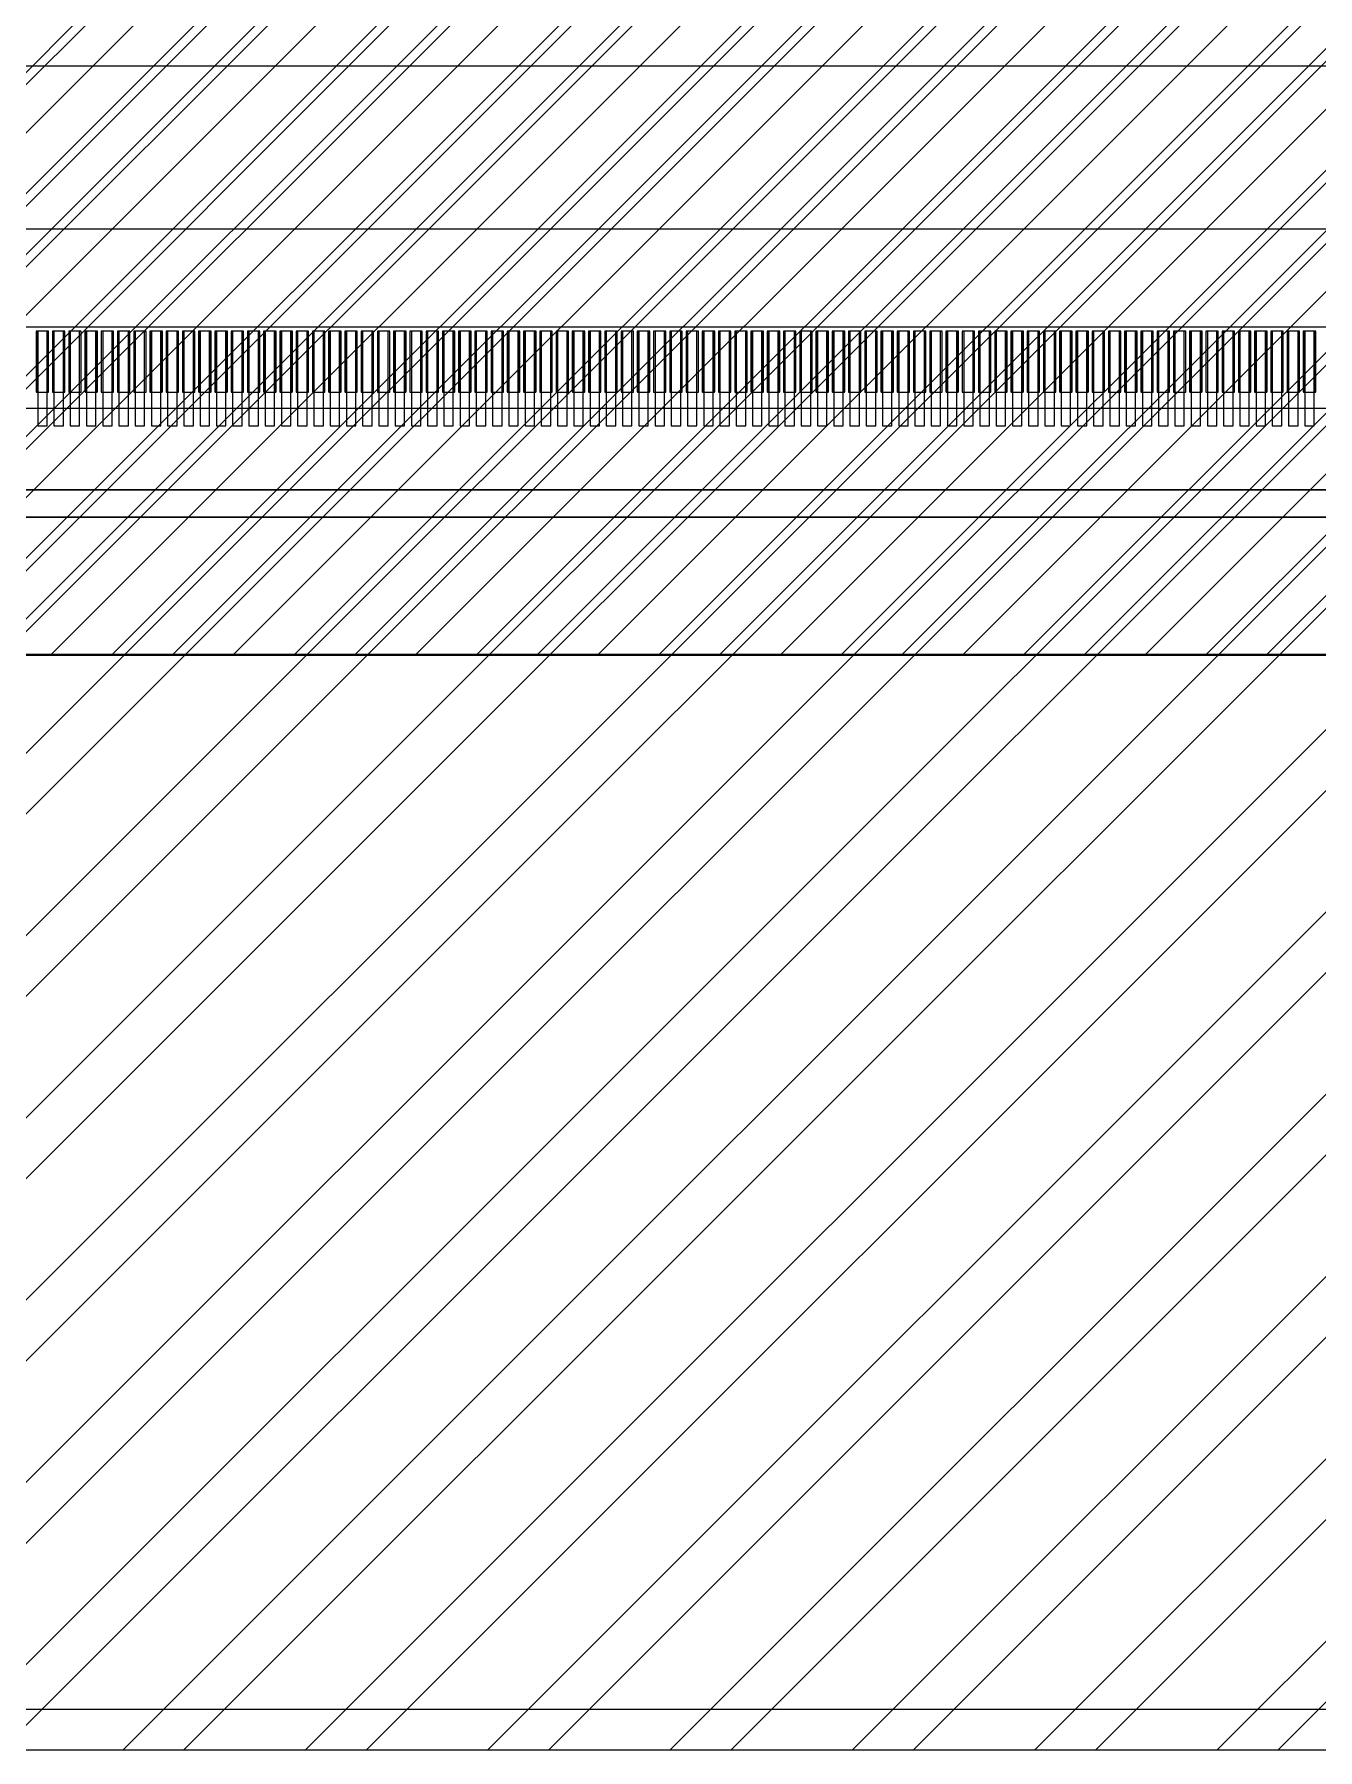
# Model space of a CAD drawing. Header units: millimetres. Extents: x 964 to 1969, y -17351 to -16641.
# Drawn here: x 1362.51 to 1371.99, y -17087.36 to -17074.68 of the extents above; entities that cross this region are included whole.
import ezdxf

# ---------------------------------------------------------------- set-up
doc = ezdxf.new("R2010")
doc.units = ezdxf.units.MM
doc.layers.get('0').update_dxf_attribs({"lineweight": 20})
for name, color, linetype, lineweight in [('chip_btm.drawing', 9, 'Continuous', 100), ('DIM（标注）', 3, 'Continuous', 9), ('dummy.drawing', 7, 'Continuous', 100), ('epin', 13, 'Continuous', 9), ('GE.drawing', 6, 'Continuous', 100), ('GE_MASK.drawing', 5, 'Continuous', 100), ('L245.P200', 19, 'Continuous', 100), ('胶框', 7, 'Continuous', 18)]:
    doc.layers.add(name, color=color, linetype=linetype, lineweight=lineweight)

# ---------------------------------------------------------------- blocks, each defined once
blk = doc.blocks.new('afwe322323f')
at = {"layer": '胶框', "lineweight": 0}
blk.add_line((222.121, 972.813), (259.66, 972.813), dxfattribs=at)
blk = doc.blocks.new('afww2323f2f')
at = {"color": 6}
for p, q in [((1183.18, 119.591), (1145.811, 119.591)), ((1183.151, 119.391), (1145.841, 119.391))]:
    blk.add_line(p, q, dxfattribs=at)
blk = doc.blocks.new('*u9')
at = {"color": 2, "lineweight": 5}
for points in [[(-2.245, 0.349), (-2.315, 0.349), (-2.315, -0.351), (-2.245, -0.351)], [(-2.125, 0.349), (-2.195, 0.349), (-2.195, -0.351), (-2.125, -0.351)], [(-2.005, 0.349), (-2.075, 0.349), (-2.075, -0.351), (-2.005, -0.351)], [(-1.885, 0.349), (-1.955, 0.349), (-1.955, -0.351), (-1.885, -0.351)], [(-1.765, 0.349), (-1.835, 0.349), (-1.835, -0.351), (-1.765, -0.351)], [(-1.645, 0.349), (-1.715, 0.349), (-1.715, -0.351), (-1.645, -0.351)], [(-1.525, 0.349), (-1.595, 0.349), (-1.595, -0.351), (-1.525, -0.351)], [(-1.405, 0.349), (-1.475, 0.349), (-1.475, -0.351), (-1.405, -0.351)], [(-1.285, 0.349), (-1.355, 0.349), (-1.355, -0.351), (-1.285, -0.351)], [(-1.165, 0.349), (-1.235, 0.349), (-1.235, -0.351), (-1.165, -0.351)], [(-1.045, 0.349), (-1.115, 0.349), (-1.115, -0.351), (-1.045, -0.351)], [(-0.925, 0.349), (-0.995, 0.349), (-0.995, -0.351), (-0.925, -0.351)], [(-0.805, 0.349), (-0.875, 0.349), (-0.875, -0.351), (-0.805, -0.351)], [(-0.685, 0.349), (-0.755, 0.349), (-0.755, -0.351), (-0.685, -0.351)], [(-0.565, 0.349), (-0.635, 0.349), (-0.635, -0.351), (-0.565, -0.351)], [(-0.445, 0.349), (-0.515, 0.349), (-0.515, -0.351), (-0.445, -0.351)], [(-0.325, 0.349), (-0.395, 0.349), (-0.395, -0.351), (-0.325, -0.351)], [(-0.205, 0.349), (-0.275, 0.349), (-0.275, -0.351), (-0.205, -0.351)], [(-0.085, 0.349), (-0.155, 0.349), (-0.155, -0.351), (-0.085, -0.351)], [(0.035, 0.349), (-0.035, 0.349), (-0.035, -0.351), (0.035, -0.351)], [(0.155, 0.349), (0.085, 0.349), (0.085, -0.351), (0.155, -0.351)], [(0.275, 0.349), (0.205, 0.349), (0.205, -0.351), (0.275, -0.351)], [(0.395, 0.349), (0.325, 0.349), (0.325, -0.351), (0.395, -0.351)], [(0.515, 0.349), (0.445, 0.349), (0.445, -0.351), (0.515, -0.351)], [(0.635, 0.349), (0.565, 0.349), (0.565, -0.351), (0.635, -0.351)], [(0.755, 0.349), (0.685, 0.349), (0.685, -0.351), (0.755, -0.351)], [(0.875, 0.349), (0.805, 0.349), (0.805, -0.351), (0.875, -0.351)], [(0.995, 0.349), (0.925, 0.349), (0.925, -0.351), (0.995, -0.351)], [(1.115, 0.349), (1.045, 0.349), (1.045, -0.351), (1.115, -0.351)], [(1.235, 0.349), (1.165, 0.349), (1.165, -0.351), (1.235, -0.351)], [(1.355, 0.349), (1.285, 0.349), (1.285, -0.351), (1.355, -0.351)], [(1.475, 0.349), (1.405, 0.349), (1.405, -0.351), (1.475, -0.351)], [(1.595, 0.349), (1.525, 0.349), (1.525, -0.351), (1.595, -0.351)], [(1.715, 0.349), (1.645, 0.349), (1.645, -0.351), (1.715, -0.351)], [(1.835, 0.349), (1.765, 0.349), (1.765, -0.351), (1.835, -0.351)], [(1.955, 0.349), (1.885, 0.349), (1.885, -0.351), (1.955, -0.351)], [(2.075, 0.349), (2.005, 0.349), (2.005, -0.351), (2.075, -0.351)], [(2.195, 0.349), (2.125, 0.349), (2.125, -0.351), (2.195, -0.351)], [(2.315, 0.349), (2.245, 0.349), (2.245, -0.351), (2.315, -0.351)], [(2.435, 0.349), (2.365, 0.349), (2.365, -0.351), (2.435, -0.351)], [(2.555, 0.349), (2.485, 0.349), (2.485, -0.351), (2.555, -0.351)], [(2.675, 0.349), (2.605, 0.349), (2.605, -0.351), (2.675, -0.351)], [(2.795, 0.349), (2.725, 0.349), (2.725, -0.351), (2.795, -0.351)], [(2.915, 0.349), (2.845, 0.349), (2.845, -0.351), (2.915, -0.351)], [(3.035, 0.349), (2.965, 0.349), (2.965, -0.351), (3.035, -0.351)], [(3.155, 0.349), (3.085, 0.349), (3.085, -0.351), (3.155, -0.351)], [(3.275, 0.349), (3.205, 0.349), (3.205, -0.351), (3.275, -0.351)], [(3.395, 0.349), (3.325, 0.349), (3.325, -0.351), (3.395, -0.351)], [(3.515, 0.349), (3.445, 0.349), (3.445, -0.351), (3.515, -0.351)], [(3.635, 0.349), (3.565, 0.349), (3.565, -0.351), (3.635, -0.351)], [(3.755, 0.349), (3.685, 0.349), (3.685, -0.351), (3.755, -0.351)], [(3.875, 0.349), (3.805, 0.349), (3.805, -0.351), (3.875, -0.351)], [(3.995, 0.349), (3.925, 0.349), (3.925, -0.351), (3.995, -0.351)], [(4.115, 0.349), (4.045, 0.349), (4.045, -0.351), (4.115, -0.351)], [(4.235, 0.349), (4.165, 0.349), (4.165, -0.351), (4.235, -0.351)], [(4.355, 0.349), (4.285, 0.349), (4.285, -0.351), (4.355, -0.351)], [(4.475, 0.349), (4.405, 0.349), (4.405, -0.351), (4.475, -0.351)], [(4.595, 0.349), (4.525, 0.349), (4.525, -0.351), (4.595, -0.351)], [(4.715, 0.349), (4.645, 0.349), (4.645, -0.351), (4.715, -0.351)], [(4.835, 0.349), (4.765, 0.349), (4.765, -0.351), (4.835, -0.351)], [(4.955, 0.349), (4.885, 0.349), (4.885, -0.351), (4.955, -0.351)], [(5.075, 0.349), (5.005, 0.349), (5.005, -0.351), (5.075, -0.351)], [(5.195, 0.349), (5.125, 0.349), (5.125, -0.351), (5.195, -0.351)], [(5.315, 0.349), (5.245, 0.349), (5.245, -0.351), (5.315, -0.351)], [(5.435, 0.349), (5.365, 0.349), (5.365, -0.351), (5.435, -0.351)], [(5.555, 0.349), (5.485, 0.349), (5.485, -0.351), (5.555, -0.351)], [(5.675, 0.349), (5.605, 0.349), (5.605, -0.351), (5.675, -0.351)], [(5.795, 0.349), (5.725, 0.349), (5.725, -0.351), (5.795, -0.351)], [(5.915, 0.349), (5.845, 0.349), (5.845, -0.351), (5.915, -0.351)], [(6.035, 0.349), (5.965, 0.349), (5.965, -0.351), (6.035, -0.351)], [(6.155, 0.349), (6.085, 0.349), (6.085, -0.351), (6.155, -0.351)], [(6.275, 0.349), (6.205, 0.349), (6.205, -0.351), (6.275, -0.351)], [(6.395, 0.349), (6.325, 0.349), (6.325, -0.351), (6.395, -0.351)], [(6.515, 0.349), (6.445, 0.349), (6.445, -0.351), (6.515, -0.351)], [(6.635, 0.349), (6.565, 0.349), (6.565, -0.351), (6.635, -0.351)], [(6.755, 0.349), (6.685, 0.349), (6.685, -0.351), (6.755, -0.351)], [(6.875, 0.349), (6.805, 0.349), (6.805, -0.351), (6.875, -0.351)], [(6.995, 0.349), (6.925, 0.349), (6.925, -0.351), (6.995, -0.351)], [(7.115, 0.349), (7.045, 0.349), (7.045, -0.351), (7.115, -0.351)]]:
    blk.add_lwpolyline(points, close=True, dxfattribs=at)

msp = doc.modelspace()

# ---------------------------------------------------------------- hatches: boundary and pattern name
h = msp.add_hatch()
h.set_pattern_fill('ANSI32', color=8, scale=0.1)
h.set_pattern_definition([(45, (-499.4809, 36.5041), (-0.67351921, 0.67351921), []), (45, (-499.0319, 36.5041), (-0.67351921, 0.67351921), [])])
h.paths.add_polyline_path([(1442.327, -16842.358, 0.414214), (1437.327, -16837.358), (1287.327, -16837.358, 0.414214), (1282.327, -16842.358), (1282.327, -17082.358, 0.414214), (1287.327, -17087.358), (1437.327, -17087.358, 0.414214), (1442.327, -17082.358)])
h.paths.add_polyline_path([(1430.327, -17070.958), (1294.327, -17070.958), (1294.327, -16853.758), (1430.327, -16853.758)], flags=16)
at = {"lineweight": 5}
h = msp.add_hatch(dxfattribs=at)
h.set_pattern_fill('ANSI31', color=5, scale=0.1)
h.set_pattern_definition([(45, (-469.99094, -823.8561), (-0.224506403, 0.224506403), [])])
h.paths.add_polyline_path([(1432.507, -16851.47), (1292.147, -16851.47), (1292.147, -17078.43), (1326.365, -17078.43), (1327.2, -17079.265), (1379.451, -17079.265), (1380.286, -17078.43), (1432.507, -17078.43)])
h.paths.add_polyline_path([(1293.777, -17073.6), (1293.777, -16853.1), (1430.877, -16853.1), (1430.877, -17073.6)], flags=16)

# ---------------------------------------------------------------- linework, layer by layer
at = {"color": 8}
msp.add_lwpolyline([(1287.327, -17087.358), (1437.327, -17087.358, 0.414214), (1442.327, -17082.358), (1442.327, -16842.358, 0.414214), (1437.327, -16837.358), (1287.327, -16837.358, 0.414214), (1282.327, -16842.358), (1282.327, -17082.358, 0.414214)], format="xyb", close=True, dxfattribs=at)
at = {"color": 2}
msp.add_lwpolyline([(1442.027, -16843.688), (1442.027, -16842.358, 0.414214), (1437.327, -16837.658), (1287.327, -16837.658, 0.414214), (1282.627, -16842.358), (1282.627, -17082.358, 0.414214), (1287.327, -17087.058), (1437.327, -17087.058, 0.414214), (1442.027, -17082.358), (1442.027, -16849.688, -0.414214), (1442.527, -16849.188), (1446.527, -16849.188, 0.414214), (1447.027, -16848.688), (1447.027, -16844.688, 0.414214), (1446.527, -16844.188), (1442.527, -16844.188, -0.414214)], format="xyb", close=True, dxfattribs=at)
at = {"color": 5, "lineweight": 5}
msp.add_lwpolyline([(1326.365, -17078.43), (1292.147, -17078.43), (1292.147, -16851.47), (1432.507, -16851.47), (1432.507, -17078.43), (1380.286, -17078.43), (1379.451, -17079.265), (1327.2, -17079.265), (1326.365, -17078.43)], dxfattribs=at)
at = {"color": 30, "lineweight": 5}
msp.add_lwpolyline([(1345.362, -17079.27), (1379.292, -17079.27, 0.414214), (1379.592, -17078.97), (1379.592, -17077.046, 0.414214), (1379.392, -17076.846), (1345.262, -17076.846, 0.414214), (1345.062, -17077.046), (1345.062, -17078.97, 0.414214)], format="xyb", close=True, dxfattribs=at)
at = {"layer": 'chip_btm.drawing', "color": 4, "linetype": 'Continuous', "lineweight": 5}
msp.add_lwpolyline([(1292.847, -17077.446), (1431.807, -17077.446), (1431.807, -16852.27), (1292.847, -16852.27)], close=True, dxfattribs=at)
at = {"layer": 'dummy.drawing', "color": 2, "linetype": 'Continuous', "lineweight": 5}
for points in [[(1362.522, -17077.326), (1362.612, -17077.326), (1362.612, -17076.876), (1362.522, -17076.876)], [(1362.642, -17077.326), (1362.732, -17077.326), (1362.732, -17076.876), (1362.642, -17076.876)], [(1362.762, -17077.326), (1362.852, -17077.326), (1362.852, -17076.876), (1362.762, -17076.876)], [(1362.882, -17077.326), (1362.972, -17077.326), (1362.972, -17076.876), (1362.882, -17076.876)], [(1363.002, -17077.326), (1363.092, -17077.326), (1363.092, -17076.876), (1363.002, -17076.876)], [(1363.122, -17077.326), (1363.212, -17077.326), (1363.212, -17076.876), (1363.122, -17076.876)], [(1363.242, -17077.326), (1363.332, -17077.326), (1363.332, -17076.876), (1363.242, -17076.876)], [(1363.362, -17077.326), (1363.452, -17077.326), (1363.452, -17076.876), (1363.362, -17076.876)], [(1363.482, -17077.326), (1363.572, -17077.326), (1363.572, -17076.876), (1363.482, -17076.876)], [(1363.602, -17077.326), (1363.692, -17077.326), (1363.692, -17076.876), (1363.602, -17076.876)], [(1363.722, -17077.326), (1363.812, -17077.326), (1363.812, -17076.876), (1363.722, -17076.876)], [(1363.842, -17077.326), (1363.932, -17077.326), (1363.932, -17076.876), (1363.842, -17076.876)], [(1363.962, -17077.326), (1364.052, -17077.326), (1364.052, -17076.876), (1363.962, -17076.876)], [(1364.082, -17077.326), (1364.172, -17077.326), (1364.172, -17076.876), (1364.082, -17076.876)], [(1364.202, -17077.326), (1364.292, -17077.326), (1364.292, -17076.876), (1364.202, -17076.876)], [(1364.322, -17077.326), (1364.412, -17077.326), (1364.412, -17076.876), (1364.322, -17076.876)], [(1364.442, -17077.326), (1364.532, -17077.326), (1364.532, -17076.876), (1364.442, -17076.876)], [(1364.562, -17077.326), (1364.652, -17077.326), (1364.652, -17076.876), (1364.562, -17076.876)], [(1364.682, -17077.326), (1364.772, -17077.326), (1364.772, -17076.876), (1364.682, -17076.876)], [(1364.802, -17077.326), (1364.892, -17077.326), (1364.892, -17076.876), (1364.802, -17076.876)], [(1364.922, -17077.326), (1365.012, -17077.326), (1365.012, -17076.876), (1364.922, -17076.876)], [(1365.042, -17077.326), (1365.132, -17077.326), (1365.132, -17076.876), (1365.042, -17076.876)], [(1365.162, -17077.326), (1365.252, -17077.326), (1365.252, -17076.876), (1365.162, -17076.876)], [(1365.282, -17077.326), (1365.372, -17077.326), (1365.372, -17076.876), (1365.282, -17076.876)], [(1365.402, -17077.326), (1365.492, -17077.326), (1365.492, -17076.876), (1365.402, -17076.876)], [(1365.522, -17077.326), (1365.612, -17077.326), (1365.612, -17076.876), (1365.522, -17076.876)], [(1365.642, -17077.326), (1365.732, -17077.326), (1365.732, -17076.876), (1365.642, -17076.876)], [(1365.762, -17077.326), (1365.852, -17077.326), (1365.852, -17076.876), (1365.762, -17076.876)], [(1365.882, -17077.326), (1365.972, -17077.326), (1365.972, -17076.876), (1365.882, -17076.876)], [(1366.002, -17077.326), (1366.092, -17077.326), (1366.092, -17076.876), (1366.002, -17076.876)], [(1366.122, -17077.326), (1366.212, -17077.326), (1366.212, -17076.876), (1366.122, -17076.876)], [(1366.242, -17077.326), (1366.332, -17077.326), (1366.332, -17076.876), (1366.242, -17076.876)], [(1366.362, -17077.326), (1366.452, -17077.326), (1366.452, -17076.876), (1366.362, -17076.876)], [(1366.482, -17077.326), (1366.572, -17077.326), (1366.572, -17076.876), (1366.482, -17076.876)], [(1366.602, -17077.326), (1366.692, -17077.326), (1366.692, -17076.876), (1366.602, -17076.876)], [(1366.722, -17077.326), (1366.812, -17077.326), (1366.812, -17076.876), (1366.722, -17076.876)], [(1366.842, -17077.326), (1366.932, -17077.326), (1366.932, -17076.876), (1366.842, -17076.876)], [(1366.962, -17077.326), (1367.052, -17077.326), (1367.052, -17076.876), (1366.962, -17076.876)], [(1367.082, -17077.326), (1367.172, -17077.326), (1367.172, -17076.876), (1367.082, -17076.876)], [(1367.202, -17077.326), (1367.292, -17077.326), (1367.292, -17076.876), (1367.202, -17076.876)], [(1367.322, -17077.326), (1367.412, -17077.326), (1367.412, -17076.876), (1367.322, -17076.876)], [(1367.442, -17077.326), (1367.532, -17077.326), (1367.532, -17076.876), (1367.442, -17076.876)], [(1367.562, -17077.326), (1367.652, -17077.326), (1367.652, -17076.876), (1367.562, -17076.876)], [(1367.682, -17077.326), (1367.772, -17077.326), (1367.772, -17076.876), (1367.682, -17076.876)], [(1367.802, -17077.326), (1367.892, -17077.326), (1367.892, -17076.876), (1367.802, -17076.876)], [(1367.922, -17077.326), (1368.012, -17077.326), (1368.012, -17076.876), (1367.922, -17076.876)], [(1368.042, -17077.326), (1368.132, -17077.326), (1368.132, -17076.876), (1368.042, -17076.876)], [(1368.162, -17077.326), (1368.252, -17077.326), (1368.252, -17076.876), (1368.162, -17076.876)], [(1368.282, -17077.326), (1368.372, -17077.326), (1368.372, -17076.876), (1368.282, -17076.876)], [(1368.402, -17077.326), (1368.492, -17077.326), (1368.492, -17076.876), (1368.402, -17076.876)], [(1368.522, -17077.326), (1368.612, -17077.326), (1368.612, -17076.876), (1368.522, -17076.876)], [(1368.642, -17077.326), (1368.732, -17077.326), (1368.732, -17076.876), (1368.642, -17076.876)], [(1368.762, -17077.326), (1368.852, -17077.326), (1368.852, -17076.876), (1368.762, -17076.876)], [(1368.882, -17077.326), (1368.972, -17077.326), (1368.972, -17076.876), (1368.882, -17076.876)], [(1369.002, -17077.326), (1369.092, -17077.326), (1369.092, -17076.876), (1369.002, -17076.876)], [(1369.122, -17077.326), (1369.212, -17077.326), (1369.212, -17076.876), (1369.122, -17076.876)], [(1369.242, -17077.326), (1369.332, -17077.326), (1369.332, -17076.876), (1369.242, -17076.876)], [(1369.362, -17077.326), (1369.452, -17077.326), (1369.452, -17076.876), (1369.362, -17076.876)], [(1369.482, -17077.326), (1369.572, -17077.326), (1369.572, -17076.876), (1369.482, -17076.876)], [(1369.602, -17077.326), (1369.692, -17077.326), (1369.692, -17076.876), (1369.602, -17076.876)], [(1369.722, -17077.326), (1369.812, -17077.326), (1369.812, -17076.876), (1369.722, -17076.876)], [(1369.842, -17077.326), (1369.932, -17077.326), (1369.932, -17076.876), (1369.842, -17076.876)], [(1369.962, -17077.326), (1370.052, -17077.326), (1370.052, -17076.876), (1369.962, -17076.876)], [(1370.082, -17077.326), (1370.172, -17077.326), (1370.172, -17076.876), (1370.082, -17076.876)], [(1370.202, -17077.326), (1370.292, -17077.326), (1370.292, -17076.876), (1370.202, -17076.876)], [(1370.322, -17077.326), (1370.412, -17077.326), (1370.412, -17076.876), (1370.322, -17076.876)], [(1370.442, -17077.326), (1370.532, -17077.326), (1370.532, -17076.876), (1370.442, -17076.876)], [(1370.562, -17077.326), (1370.652, -17077.326), (1370.652, -17076.876), (1370.562, -17076.876)], [(1370.682, -17077.326), (1370.772, -17077.326), (1370.772, -17076.876), (1370.682, -17076.876)], [(1370.802, -17077.326), (1370.892, -17077.326), (1370.892, -17076.876), (1370.802, -17076.876)], [(1370.922, -17077.326), (1371.012, -17077.326), (1371.012, -17076.876), (1370.922, -17076.876)], [(1371.042, -17077.326), (1371.132, -17077.326), (1371.132, -17076.876), (1371.042, -17076.876)], [(1371.162, -17077.326), (1371.252, -17077.326), (1371.252, -17076.876), (1371.162, -17076.876)], [(1371.282, -17077.326), (1371.372, -17077.326), (1371.372, -17076.876), (1371.282, -17076.876)], [(1371.402, -17077.326), (1371.492, -17077.326), (1371.492, -17076.876), (1371.402, -17076.876)], [(1371.522, -17077.326), (1371.612, -17077.326), (1371.612, -17076.876), (1371.522, -17076.876)], [(1371.642, -17077.326), (1371.732, -17077.326), (1371.732, -17076.876), (1371.642, -17076.876)], [(1371.762, -17077.326), (1371.852, -17077.326), (1371.852, -17076.876), (1371.762, -17076.876)], [(1371.882, -17077.326), (1371.972, -17077.326), (1371.972, -17076.876), (1371.882, -17076.876)]]:
    msp.add_lwpolyline(points, close=True, dxfattribs=at)
at = {"layer": 'epin', "color": 3, "lineweight": 5}
msp.add_lwpolyline([(1345.862, -17079.3), (1345.862, -17078.546, -0.414214), (1346.362, -17078.046), (1378.292, -17078.046, -0.414214), (1378.792, -17078.546), (1378.792, -17079.27)], format="xyb", dxfattribs=at)
at = {"layer": 'GE.drawing', "color": 2, "linetype": 'Continuous', "lineweight": 5}
for points in [[(1362.61, -17077.326), (1362.612, -17077.324), (1362.612, -17076.878), (1362.61, -17076.876), (1362.524, -17076.876), (1362.522, -17076.878), (1362.522, -17077.324), (1362.524, -17077.326)], [(1362.73, -17077.326), (1362.732, -17077.324), (1362.732, -17076.878), (1362.73, -17076.876), (1362.644, -17076.876), (1362.642, -17076.878), (1362.642, -17077.324), (1362.644, -17077.326)], [(1362.85, -17077.326), (1362.852, -17077.324), (1362.852, -17076.878), (1362.85, -17076.876), (1362.764, -17076.876), (1362.762, -17076.878), (1362.762, -17077.324), (1362.764, -17077.326)], [(1362.97, -17077.326), (1362.972, -17077.324), (1362.972, -17076.878), (1362.97, -17076.876), (1362.884, -17076.876), (1362.882, -17076.878), (1362.882, -17077.324), (1362.884, -17077.326)], [(1363.09, -17077.326), (1363.092, -17077.324), (1363.092, -17076.878), (1363.09, -17076.876), (1363.004, -17076.876), (1363.002, -17076.878), (1363.002, -17077.324), (1363.004, -17077.326)], [(1363.21, -17077.326), (1363.212, -17077.324), (1363.212, -17076.878), (1363.21, -17076.876), (1363.124, -17076.876), (1363.122, -17076.878), (1363.122, -17077.324), (1363.124, -17077.326)], [(1363.33, -17077.326), (1363.332, -17077.324), (1363.332, -17076.878), (1363.33, -17076.876), (1363.244, -17076.876), (1363.242, -17076.878), (1363.242, -17077.324), (1363.244, -17077.326)], [(1363.45, -17077.326), (1363.452, -17077.324), (1363.452, -17076.878), (1363.45, -17076.876), (1363.364, -17076.876), (1363.362, -17076.878), (1363.362, -17077.324), (1363.364, -17077.326)], [(1363.57, -17077.326), (1363.572, -17077.324), (1363.572, -17076.878), (1363.57, -17076.876), (1363.484, -17076.876), (1363.482, -17076.878), (1363.482, -17077.324), (1363.484, -17077.326)], [(1363.69, -17077.326), (1363.692, -17077.324), (1363.692, -17076.878), (1363.69, -17076.876), (1363.604, -17076.876), (1363.602, -17076.878), (1363.602, -17077.324), (1363.604, -17077.326)], [(1363.81, -17077.326), (1363.812, -17077.324), (1363.812, -17076.878), (1363.81, -17076.876), (1363.724, -17076.876), (1363.722, -17076.878), (1363.722, -17077.324), (1363.724, -17077.326)], [(1363.93, -17077.326), (1363.932, -17077.324), (1363.932, -17076.878), (1363.93, -17076.876), (1363.844, -17076.876), (1363.842, -17076.878), (1363.842, -17077.324), (1363.844, -17077.326)], [(1364.05, -17077.326), (1364.052, -17077.324), (1364.052, -17076.878), (1364.05, -17076.876), (1363.964, -17076.876), (1363.962, -17076.878), (1363.962, -17077.324), (1363.964, -17077.326)], [(1364.17, -17077.326), (1364.172, -17077.324), (1364.172, -17076.878), (1364.17, -17076.876), (1364.084, -17076.876), (1364.082, -17076.878), (1364.082, -17077.324), (1364.084, -17077.326)], [(1364.29, -17077.326), (1364.292, -17077.324), (1364.292, -17076.878), (1364.29, -17076.876), (1364.204, -17076.876), (1364.202, -17076.878), (1364.202, -17077.324), (1364.204, -17077.326)], [(1364.41, -17077.326), (1364.412, -17077.324), (1364.412, -17076.878), (1364.41, -17076.876), (1364.324, -17076.876), (1364.322, -17076.878), (1364.322, -17077.324), (1364.324, -17077.326)], [(1364.53, -17077.326), (1364.532, -17077.324), (1364.532, -17076.878), (1364.53, -17076.876), (1364.444, -17076.876), (1364.442, -17076.878), (1364.442, -17077.324), (1364.444, -17077.326)], [(1364.65, -17077.326), (1364.652, -17077.324), (1364.652, -17076.878), (1364.65, -17076.876), (1364.564, -17076.876), (1364.562, -17076.878), (1364.562, -17077.324), (1364.564, -17077.326)], [(1364.77, -17077.326), (1364.772, -17077.324), (1364.772, -17076.878), (1364.77, -17076.876), (1364.684, -17076.876), (1364.682, -17076.878), (1364.682, -17077.324), (1364.684, -17077.326)], [(1364.89, -17077.326), (1364.892, -17077.324), (1364.892, -17076.878), (1364.89, -17076.876), (1364.804, -17076.876), (1364.802, -17076.878), (1364.802, -17077.324), (1364.804, -17077.326)], [(1365.01, -17077.326), (1365.012, -17077.324), (1365.012, -17076.878), (1365.01, -17076.876), (1364.924, -17076.876), (1364.922, -17076.878), (1364.922, -17077.324), (1364.924, -17077.326)], [(1365.13, -17077.326), (1365.132, -17077.324), (1365.132, -17076.878), (1365.13, -17076.876), (1365.044, -17076.876), (1365.042, -17076.878), (1365.042, -17077.324), (1365.044, -17077.326)], [(1365.25, -17077.326), (1365.252, -17077.324), (1365.252, -17076.878), (1365.25, -17076.876), (1365.164, -17076.876), (1365.162, -17076.878), (1365.162, -17077.324), (1365.164, -17077.326)], [(1365.37, -17077.326), (1365.372, -17077.324), (1365.372, -17076.878), (1365.37, -17076.876), (1365.284, -17076.876), (1365.282, -17076.878), (1365.282, -17077.324), (1365.284, -17077.326)], [(1365.49, -17077.326), (1365.492, -17077.324), (1365.492, -17076.878), (1365.49, -17076.876), (1365.404, -17076.876), (1365.402, -17076.878), (1365.402, -17077.324), (1365.404, -17077.326)], [(1365.61, -17077.326), (1365.612, -17077.324), (1365.612, -17076.878), (1365.61, -17076.876), (1365.524, -17076.876), (1365.522, -17076.878), (1365.522, -17077.324), (1365.524, -17077.326)], [(1365.73, -17077.326), (1365.732, -17077.324), (1365.732, -17076.878), (1365.73, -17076.876), (1365.644, -17076.876), (1365.642, -17076.878), (1365.642, -17077.324), (1365.644, -17077.326)], [(1365.85, -17077.326), (1365.852, -17077.324), (1365.852, -17076.878), (1365.85, -17076.876), (1365.764, -17076.876), (1365.762, -17076.878), (1365.762, -17077.324), (1365.764, -17077.326)], [(1365.97, -17077.326), (1365.972, -17077.324), (1365.972, -17076.878), (1365.97, -17076.876), (1365.884, -17076.876), (1365.882, -17076.878), (1365.882, -17077.324), (1365.884, -17077.326)], [(1366.09, -17077.326), (1366.092, -17077.324), (1366.092, -17076.878), (1366.09, -17076.876), (1366.004, -17076.876), (1366.002, -17076.878), (1366.002, -17077.324), (1366.004, -17077.326)], [(1366.21, -17077.326), (1366.212, -17077.324), (1366.212, -17076.878), (1366.21, -17076.876), (1366.124, -17076.876), (1366.122, -17076.878), (1366.122, -17077.324), (1366.124, -17077.326)], [(1366.33, -17077.326), (1366.332, -17077.324), (1366.332, -17076.878), (1366.33, -17076.876), (1366.244, -17076.876), (1366.242, -17076.878), (1366.242, -17077.324), (1366.244, -17077.326)], [(1366.45, -17077.326), (1366.452, -17077.324), (1366.452, -17076.878), (1366.45, -17076.876), (1366.364, -17076.876), (1366.362, -17076.878), (1366.362, -17077.324), (1366.364, -17077.326)], [(1366.57, -17077.326), (1366.572, -17077.324), (1366.572, -17076.878), (1366.57, -17076.876), (1366.484, -17076.876), (1366.482, -17076.878), (1366.482, -17077.324), (1366.484, -17077.326)], [(1366.69, -17077.326), (1366.692, -17077.324), (1366.692, -17076.878), (1366.69, -17076.876), (1366.604, -17076.876), (1366.602, -17076.878), (1366.602, -17077.324), (1366.604, -17077.326)], [(1366.81, -17077.326), (1366.812, -17077.324), (1366.812, -17076.878), (1366.81, -17076.876), (1366.724, -17076.876), (1366.722, -17076.878), (1366.722, -17077.324), (1366.724, -17077.326)], [(1366.93, -17077.326), (1366.932, -17077.324), (1366.932, -17076.878), (1366.93, -17076.876), (1366.844, -17076.876), (1366.842, -17076.878), (1366.842, -17077.324), (1366.844, -17077.326)], [(1367.05, -17077.326), (1367.052, -17077.324), (1367.052, -17076.878), (1367.05, -17076.876), (1366.964, -17076.876), (1366.962, -17076.878), (1366.962, -17077.324), (1366.964, -17077.326)], [(1367.17, -17077.326), (1367.172, -17077.324), (1367.172, -17076.878), (1367.17, -17076.876), (1367.084, -17076.876), (1367.082, -17076.878), (1367.082, -17077.324), (1367.084, -17077.326)], [(1367.29, -17077.326), (1367.292, -17077.324), (1367.292, -17076.878), (1367.29, -17076.876), (1367.204, -17076.876), (1367.202, -17076.878), (1367.202, -17077.324), (1367.204, -17077.326)], [(1367.41, -17077.326), (1367.412, -17077.324), (1367.412, -17076.878), (1367.41, -17076.876), (1367.324, -17076.876), (1367.322, -17076.878), (1367.322, -17077.324), (1367.324, -17077.326)], [(1367.53, -17077.326), (1367.532, -17077.324), (1367.532, -17076.878), (1367.53, -17076.876), (1367.444, -17076.876), (1367.442, -17076.878), (1367.442, -17077.324), (1367.444, -17077.326)], [(1367.65, -17077.326), (1367.652, -17077.324), (1367.652, -17076.878), (1367.65, -17076.876), (1367.564, -17076.876), (1367.562, -17076.878), (1367.562, -17077.324), (1367.564, -17077.326)], [(1367.77, -17077.326), (1367.772, -17077.324), (1367.772, -17076.878), (1367.77, -17076.876), (1367.684, -17076.876), (1367.682, -17076.878), (1367.682, -17077.324), (1367.684, -17077.326)], [(1367.89, -17077.326), (1367.892, -17077.324), (1367.892, -17076.878), (1367.89, -17076.876), (1367.804, -17076.876), (1367.802, -17076.878), (1367.802, -17077.324), (1367.804, -17077.326)], [(1368.01, -17077.326), (1368.012, -17077.324), (1368.012, -17076.878), (1368.01, -17076.876), (1367.924, -17076.876), (1367.922, -17076.878), (1367.922, -17077.324), (1367.924, -17077.326)], [(1368.13, -17077.326), (1368.132, -17077.324), (1368.132, -17076.878), (1368.13, -17076.876), (1368.044, -17076.876), (1368.042, -17076.878), (1368.042, -17077.324), (1368.044, -17077.326)], [(1368.25, -17077.326), (1368.252, -17077.324), (1368.252, -17076.878), (1368.25, -17076.876), (1368.164, -17076.876), (1368.162, -17076.878), (1368.162, -17077.324), (1368.164, -17077.326)], [(1368.37, -17077.326), (1368.372, -17077.324), (1368.372, -17076.878), (1368.37, -17076.876), (1368.284, -17076.876), (1368.282, -17076.878), (1368.282, -17077.324), (1368.284, -17077.326)], [(1368.49, -17077.326), (1368.492, -17077.324), (1368.492, -17076.878), (1368.49, -17076.876), (1368.404, -17076.876), (1368.402, -17076.878), (1368.402, -17077.324), (1368.404, -17077.326)], [(1368.61, -17077.326), (1368.612, -17077.324), (1368.612, -17076.878), (1368.61, -17076.876), (1368.524, -17076.876), (1368.522, -17076.878), (1368.522, -17077.324), (1368.524, -17077.326)], [(1368.73, -17077.326), (1368.732, -17077.324), (1368.732, -17076.878), (1368.73, -17076.876), (1368.644, -17076.876), (1368.642, -17076.878), (1368.642, -17077.324), (1368.644, -17077.326)], [(1368.85, -17077.326), (1368.852, -17077.324), (1368.852, -17076.878), (1368.85, -17076.876), (1368.764, -17076.876), (1368.762, -17076.878), (1368.762, -17077.324), (1368.764, -17077.326)], [(1368.97, -17077.326), (1368.972, -17077.324), (1368.972, -17076.878), (1368.97, -17076.876), (1368.884, -17076.876), (1368.882, -17076.878), (1368.882, -17077.324), (1368.884, -17077.326)], [(1369.09, -17077.326), (1369.092, -17077.324), (1369.092, -17076.878), (1369.09, -17076.876), (1369.004, -17076.876), (1369.002, -17076.878), (1369.002, -17077.324), (1369.004, -17077.326)], [(1369.21, -17077.326), (1369.212, -17077.324), (1369.212, -17076.878), (1369.21, -17076.876), (1369.124, -17076.876), (1369.122, -17076.878), (1369.122, -17077.324), (1369.124, -17077.326)], [(1369.33, -17077.326), (1369.332, -17077.324), (1369.332, -17076.878), (1369.33, -17076.876), (1369.244, -17076.876), (1369.242, -17076.878), (1369.242, -17077.324), (1369.244, -17077.326)], [(1369.45, -17077.326), (1369.452, -17077.324), (1369.452, -17076.878), (1369.45, -17076.876), (1369.364, -17076.876), (1369.362, -17076.878), (1369.362, -17077.324), (1369.364, -17077.326)], [(1369.57, -17077.326), (1369.572, -17077.324), (1369.572, -17076.878), (1369.57, -17076.876), (1369.484, -17076.876), (1369.482, -17076.878), (1369.482, -17077.324), (1369.484, -17077.326)], [(1369.69, -17077.326), (1369.692, -17077.324), (1369.692, -17076.878), (1369.69, -17076.876), (1369.604, -17076.876), (1369.602, -17076.878), (1369.602, -17077.324), (1369.604, -17077.326)], [(1369.81, -17077.326), (1369.812, -17077.324), (1369.812, -17076.878), (1369.81, -17076.876), (1369.724, -17076.876), (1369.722, -17076.878), (1369.722, -17077.324), (1369.724, -17077.326)], [(1369.93, -17077.326), (1369.932, -17077.324), (1369.932, -17076.878), (1369.93, -17076.876), (1369.844, -17076.876), (1369.842, -17076.878), (1369.842, -17077.324), (1369.844, -17077.326)], [(1370.05, -17077.326), (1370.052, -17077.324), (1370.052, -17076.878), (1370.05, -17076.876), (1369.964, -17076.876), (1369.962, -17076.878), (1369.962, -17077.324), (1369.964, -17077.326)], [(1370.17, -17077.326), (1370.172, -17077.324), (1370.172, -17076.878), (1370.17, -17076.876), (1370.084, -17076.876), (1370.082, -17076.878), (1370.082, -17077.324), (1370.084, -17077.326)], [(1370.29, -17077.326), (1370.292, -17077.324), (1370.292, -17076.878), (1370.29, -17076.876), (1370.204, -17076.876), (1370.202, -17076.878), (1370.202, -17077.324), (1370.204, -17077.326)], [(1370.41, -17077.326), (1370.412, -17077.324), (1370.412, -17076.878), (1370.41, -17076.876), (1370.324, -17076.876), (1370.322, -17076.878), (1370.322, -17077.324), (1370.324, -17077.326)], [(1370.53, -17077.326), (1370.532, -17077.324), (1370.532, -17076.878), (1370.53, -17076.876), (1370.444, -17076.876), (1370.442, -17076.878), (1370.442, -17077.324), (1370.444, -17077.326)], [(1370.65, -17077.326), (1370.652, -17077.324), (1370.652, -17076.878), (1370.65, -17076.876), (1370.564, -17076.876), (1370.562, -17076.878), (1370.562, -17077.324), (1370.564, -17077.326)], [(1370.77, -17077.326), (1370.772, -17077.324), (1370.772, -17076.878), (1370.77, -17076.876), (1370.684, -17076.876), (1370.682, -17076.878), (1370.682, -17077.324), (1370.684, -17077.326)], [(1370.89, -17077.326), (1370.892, -17077.324), (1370.892, -17076.878), (1370.89, -17076.876), (1370.804, -17076.876), (1370.802, -17076.878), (1370.802, -17077.324), (1370.804, -17077.326)], [(1371.01, -17077.326), (1371.012, -17077.324), (1371.012, -17076.878), (1371.01, -17076.876), (1370.924, -17076.876), (1370.922, -17076.878), (1370.922, -17077.324), (1370.924, -17077.326)], [(1371.13, -17077.326), (1371.132, -17077.324), (1371.132, -17076.878), (1371.13, -17076.876), (1371.044, -17076.876), (1371.042, -17076.878), (1371.042, -17077.324), (1371.044, -17077.326)], [(1371.25, -17077.326), (1371.252, -17077.324), (1371.252, -17076.878), (1371.25, -17076.876), (1371.164, -17076.876), (1371.162, -17076.878), (1371.162, -17077.324), (1371.164, -17077.326)], [(1371.37, -17077.326), (1371.372, -17077.324), (1371.372, -17076.878), (1371.37, -17076.876), (1371.284, -17076.876), (1371.282, -17076.878), (1371.282, -17077.324), (1371.284, -17077.326)], [(1371.49, -17077.326), (1371.492, -17077.324), (1371.492, -17076.878), (1371.49, -17076.876), (1371.404, -17076.876), (1371.402, -17076.878), (1371.402, -17077.324), (1371.404, -17077.326)], [(1371.61, -17077.326), (1371.612, -17077.324), (1371.612, -17076.878), (1371.61, -17076.876), (1371.524, -17076.876), (1371.522, -17076.878), (1371.522, -17077.324), (1371.524, -17077.326)], [(1371.73, -17077.326), (1371.732, -17077.324), (1371.732, -17076.878), (1371.73, -17076.876), (1371.644, -17076.876), (1371.642, -17076.878), (1371.642, -17077.324), (1371.644, -17077.326)], [(1371.85, -17077.326), (1371.852, -17077.324), (1371.852, -17076.878), (1371.85, -17076.876), (1371.764, -17076.876), (1371.762, -17076.878), (1371.762, -17077.324), (1371.764, -17077.326)], [(1371.97, -17077.326), (1371.972, -17077.324), (1371.972, -17076.878), (1371.97, -17076.876), (1371.884, -17076.876), (1371.882, -17076.878), (1371.882, -17077.324), (1371.884, -17077.326)]]:
    msp.add_lwpolyline(points, close=True, dxfattribs=at)
at = {"layer": 'GE_MASK.drawing', "color": 2, "linetype": 'Continuous', "lineweight": 5}
for points in [[(1362.61, -17076.875), (1362.524, -17076.875), (1362.521, -17076.877), (1362.521, -17077.324), (1362.524, -17077.327), (1362.61, -17077.327), (1362.613, -17077.324), (1362.613, -17076.877)], [(1362.73, -17076.875), (1362.644, -17076.875), (1362.641, -17076.877), (1362.641, -17077.324), (1362.644, -17077.327), (1362.73, -17077.327), (1362.733, -17077.324), (1362.733, -17076.877)], [(1362.85, -17076.875), (1362.764, -17076.875), (1362.761, -17076.877), (1362.761, -17077.324), (1362.764, -17077.327), (1362.85, -17077.327), (1362.853, -17077.324), (1362.853, -17076.877)], [(1362.97, -17076.875), (1362.884, -17076.875), (1362.881, -17076.877), (1362.881, -17077.324), (1362.884, -17077.327), (1362.97, -17077.327), (1362.973, -17077.324), (1362.973, -17076.877)], [(1363.09, -17076.875), (1363.004, -17076.875), (1363.001, -17076.877), (1363.001, -17077.324), (1363.004, -17077.327), (1363.09, -17077.327), (1363.093, -17077.324), (1363.093, -17076.877)], [(1363.21, -17076.875), (1363.124, -17076.875), (1363.121, -17076.877), (1363.121, -17077.324), (1363.124, -17077.327), (1363.21, -17077.327), (1363.213, -17077.324), (1363.213, -17076.877)], [(1363.33, -17076.875), (1363.244, -17076.875), (1363.241, -17076.877), (1363.241, -17077.324), (1363.244, -17077.327), (1363.33, -17077.327), (1363.333, -17077.324), (1363.333, -17076.877)], [(1363.45, -17076.875), (1363.364, -17076.875), (1363.361, -17076.877), (1363.361, -17077.324), (1363.364, -17077.327), (1363.45, -17077.327), (1363.453, -17077.324), (1363.453, -17076.877)], [(1363.57, -17076.875), (1363.484, -17076.875), (1363.481, -17076.877), (1363.481, -17077.324), (1363.484, -17077.327), (1363.57, -17077.327), (1363.573, -17077.324), (1363.573, -17076.877)], [(1363.69, -17076.875), (1363.604, -17076.875), (1363.601, -17076.877), (1363.601, -17077.324), (1363.604, -17077.327), (1363.69, -17077.327), (1363.693, -17077.324), (1363.693, -17076.877)], [(1363.81, -17076.875), (1363.724, -17076.875), (1363.721, -17076.877), (1363.721, -17077.324), (1363.724, -17077.327), (1363.81, -17077.327), (1363.813, -17077.324), (1363.813, -17076.877)], [(1363.93, -17076.875), (1363.844, -17076.875), (1363.841, -17076.877), (1363.841, -17077.324), (1363.844, -17077.327), (1363.93, -17077.327), (1363.933, -17077.324), (1363.933, -17076.877)], [(1364.05, -17076.875), (1363.964, -17076.875), (1363.961, -17076.877), (1363.961, -17077.324), (1363.964, -17077.327), (1364.05, -17077.327), (1364.053, -17077.324), (1364.053, -17076.877)], [(1364.17, -17076.875), (1364.084, -17076.875), (1364.081, -17076.877), (1364.081, -17077.324), (1364.084, -17077.327), (1364.17, -17077.327), (1364.173, -17077.324), (1364.173, -17076.877)], [(1364.29, -17076.875), (1364.204, -17076.875), (1364.201, -17076.877), (1364.201, -17077.324), (1364.204, -17077.327), (1364.29, -17077.327), (1364.293, -17077.324), (1364.293, -17076.877)], [(1364.41, -17076.875), (1364.324, -17076.875), (1364.321, -17076.877), (1364.321, -17077.324), (1364.324, -17077.327), (1364.41, -17077.327), (1364.413, -17077.324), (1364.413, -17076.877)], [(1364.53, -17076.875), (1364.444, -17076.875), (1364.441, -17076.877), (1364.441, -17077.324), (1364.444, -17077.327), (1364.53, -17077.327), (1364.533, -17077.324), (1364.533, -17076.877)], [(1364.65, -17076.875), (1364.564, -17076.875), (1364.561, -17076.877), (1364.561, -17077.324), (1364.564, -17077.327), (1364.65, -17077.327), (1364.653, -17077.324), (1364.653, -17076.877)], [(1364.77, -17076.875), (1364.684, -17076.875), (1364.681, -17076.877), (1364.681, -17077.324), (1364.684, -17077.327), (1364.77, -17077.327), (1364.773, -17077.324), (1364.773, -17076.877)], [(1364.89, -17076.875), (1364.804, -17076.875), (1364.801, -17076.877), (1364.801, -17077.324), (1364.804, -17077.327), (1364.89, -17077.327), (1364.893, -17077.324), (1364.893, -17076.877)], [(1365.01, -17076.875), (1364.924, -17076.875), (1364.921, -17076.877), (1364.921, -17077.324), (1364.924, -17077.327), (1365.01, -17077.327), (1365.013, -17077.324), (1365.013, -17076.877)], [(1365.13, -17076.875), (1365.044, -17076.875), (1365.041, -17076.877), (1365.041, -17077.324), (1365.044, -17077.327), (1365.13, -17077.327), (1365.133, -17077.324), (1365.133, -17076.877)], [(1365.25, -17076.875), (1365.164, -17076.875), (1365.161, -17076.877), (1365.161, -17077.324), (1365.164, -17077.327), (1365.25, -17077.327), (1365.253, -17077.324), (1365.253, -17076.877)], [(1365.37, -17076.875), (1365.284, -17076.875), (1365.281, -17076.877), (1365.281, -17077.324), (1365.284, -17077.327), (1365.37, -17077.327), (1365.373, -17077.324), (1365.373, -17076.877)], [(1365.49, -17076.875), (1365.404, -17076.875), (1365.401, -17076.877), (1365.401, -17077.324), (1365.404, -17077.327), (1365.49, -17077.327), (1365.493, -17077.324), (1365.493, -17076.877)], [(1365.61, -17076.875), (1365.524, -17076.875), (1365.521, -17076.877), (1365.521, -17077.324), (1365.524, -17077.327), (1365.61, -17077.327), (1365.613, -17077.324), (1365.613, -17076.877)], [(1365.73, -17076.875), (1365.644, -17076.875), (1365.641, -17076.877), (1365.641, -17077.324), (1365.644, -17077.327), (1365.73, -17077.327), (1365.733, -17077.324), (1365.733, -17076.877)], [(1365.85, -17076.875), (1365.764, -17076.875), (1365.761, -17076.877), (1365.761, -17077.324), (1365.764, -17077.327), (1365.85, -17077.327), (1365.853, -17077.324), (1365.853, -17076.877)], [(1365.97, -17076.875), (1365.884, -17076.875), (1365.881, -17076.877), (1365.881, -17077.324), (1365.884, -17077.327), (1365.97, -17077.327), (1365.973, -17077.324), (1365.973, -17076.877)], [(1366.09, -17076.875), (1366.004, -17076.875), (1366.001, -17076.877), (1366.001, -17077.324), (1366.004, -17077.327), (1366.09, -17077.327), (1366.093, -17077.324), (1366.093, -17076.877)], [(1366.21, -17076.875), (1366.124, -17076.875), (1366.121, -17076.877), (1366.121, -17077.324), (1366.124, -17077.327), (1366.21, -17077.327), (1366.213, -17077.324), (1366.213, -17076.877)], [(1366.33, -17076.875), (1366.244, -17076.875), (1366.241, -17076.877), (1366.241, -17077.324), (1366.244, -17077.327), (1366.33, -17077.327), (1366.333, -17077.324), (1366.333, -17076.877)], [(1366.45, -17076.875), (1366.364, -17076.875), (1366.361, -17076.877), (1366.361, -17077.324), (1366.364, -17077.327), (1366.45, -17077.327), (1366.453, -17077.324), (1366.453, -17076.877)], [(1366.57, -17076.875), (1366.484, -17076.875), (1366.481, -17076.877), (1366.481, -17077.324), (1366.484, -17077.327), (1366.57, -17077.327), (1366.573, -17077.324), (1366.573, -17076.877)], [(1366.69, -17076.875), (1366.604, -17076.875), (1366.601, -17076.877), (1366.601, -17077.324), (1366.604, -17077.327), (1366.69, -17077.327), (1366.693, -17077.324), (1366.693, -17076.877)], [(1366.81, -17076.875), (1366.724, -17076.875), (1366.721, -17076.877), (1366.721, -17077.324), (1366.724, -17077.327), (1366.81, -17077.327), (1366.813, -17077.324), (1366.813, -17076.877)], [(1366.93, -17076.875), (1366.844, -17076.875), (1366.841, -17076.877), (1366.841, -17077.324), (1366.844, -17077.327), (1366.93, -17077.327), (1366.933, -17077.324), (1366.933, -17076.877)], [(1367.05, -17076.875), (1366.964, -17076.875), (1366.961, -17076.877), (1366.961, -17077.324), (1366.964, -17077.327), (1367.05, -17077.327), (1367.053, -17077.324), (1367.053, -17076.877)], [(1367.17, -17076.875), (1367.084, -17076.875), (1367.081, -17076.877), (1367.081, -17077.324), (1367.084, -17077.327), (1367.17, -17077.327), (1367.173, -17077.324), (1367.173, -17076.877)], [(1367.29, -17076.875), (1367.204, -17076.875), (1367.201, -17076.877), (1367.201, -17077.324), (1367.204, -17077.327), (1367.29, -17077.327), (1367.293, -17077.324), (1367.293, -17076.877)], [(1367.41, -17076.875), (1367.324, -17076.875), (1367.321, -17076.877), (1367.321, -17077.324), (1367.324, -17077.327), (1367.41, -17077.327), (1367.413, -17077.324), (1367.413, -17076.877)], [(1367.53, -17076.875), (1367.444, -17076.875), (1367.441, -17076.877), (1367.441, -17077.324), (1367.444, -17077.327), (1367.53, -17077.327), (1367.533, -17077.324), (1367.533, -17076.877)], [(1367.65, -17076.875), (1367.564, -17076.875), (1367.561, -17076.877), (1367.561, -17077.324), (1367.564, -17077.327), (1367.65, -17077.327), (1367.653, -17077.324), (1367.653, -17076.877)], [(1367.77, -17076.875), (1367.684, -17076.875), (1367.681, -17076.877), (1367.681, -17077.324), (1367.684, -17077.327), (1367.77, -17077.327), (1367.773, -17077.324), (1367.773, -17076.877)], [(1367.89, -17076.875), (1367.804, -17076.875), (1367.801, -17076.877), (1367.801, -17077.324), (1367.804, -17077.327), (1367.89, -17077.327), (1367.893, -17077.324), (1367.893, -17076.877)], [(1368.01, -17076.875), (1367.924, -17076.875), (1367.921, -17076.877), (1367.921, -17077.324), (1367.924, -17077.327), (1368.01, -17077.327), (1368.013, -17077.324), (1368.013, -17076.877)], [(1368.13, -17076.875), (1368.044, -17076.875), (1368.041, -17076.877), (1368.041, -17077.324), (1368.044, -17077.327), (1368.13, -17077.327), (1368.133, -17077.324), (1368.133, -17076.877)], [(1368.25, -17076.875), (1368.164, -17076.875), (1368.161, -17076.877), (1368.161, -17077.324), (1368.164, -17077.327), (1368.25, -17077.327), (1368.253, -17077.324), (1368.253, -17076.877)], [(1368.37, -17076.875), (1368.284, -17076.875), (1368.281, -17076.877), (1368.281, -17077.324), (1368.284, -17077.327), (1368.37, -17077.327), (1368.373, -17077.324), (1368.373, -17076.877)], [(1368.49, -17076.875), (1368.404, -17076.875), (1368.401, -17076.877), (1368.401, -17077.324), (1368.404, -17077.327), (1368.49, -17077.327), (1368.493, -17077.324), (1368.493, -17076.877)], [(1368.61, -17076.875), (1368.524, -17076.875), (1368.521, -17076.877), (1368.521, -17077.324), (1368.524, -17077.327), (1368.61, -17077.327), (1368.613, -17077.324), (1368.613, -17076.877)], [(1368.73, -17076.875), (1368.644, -17076.875), (1368.641, -17076.877), (1368.641, -17077.324), (1368.644, -17077.327), (1368.73, -17077.327), (1368.733, -17077.324), (1368.733, -17076.877)], [(1368.85, -17076.875), (1368.764, -17076.875), (1368.761, -17076.877), (1368.761, -17077.324), (1368.764, -17077.327), (1368.85, -17077.327), (1368.853, -17077.324), (1368.853, -17076.877)], [(1368.97, -17076.875), (1368.884, -17076.875), (1368.881, -17076.877), (1368.881, -17077.324), (1368.884, -17077.327), (1368.97, -17077.327), (1368.973, -17077.324), (1368.973, -17076.877)], [(1369.09, -17076.875), (1369.004, -17076.875), (1369.001, -17076.877), (1369.001, -17077.324), (1369.004, -17077.327), (1369.09, -17077.327), (1369.093, -17077.324), (1369.093, -17076.877)], [(1369.21, -17076.875), (1369.124, -17076.875), (1369.121, -17076.877), (1369.121, -17077.324), (1369.124, -17077.327), (1369.21, -17077.327), (1369.213, -17077.324), (1369.213, -17076.877)], [(1369.33, -17076.875), (1369.244, -17076.875), (1369.241, -17076.877), (1369.241, -17077.324), (1369.244, -17077.327), (1369.33, -17077.327), (1369.333, -17077.324), (1369.333, -17076.877)], [(1369.45, -17076.875), (1369.364, -17076.875), (1369.361, -17076.877), (1369.361, -17077.324), (1369.364, -17077.327), (1369.45, -17077.327), (1369.453, -17077.324), (1369.453, -17076.877)], [(1369.57, -17076.875), (1369.484, -17076.875), (1369.481, -17076.877), (1369.481, -17077.324), (1369.484, -17077.327), (1369.57, -17077.327), (1369.573, -17077.324), (1369.573, -17076.877)], [(1369.69, -17076.875), (1369.604, -17076.875), (1369.601, -17076.877), (1369.601, -17077.324), (1369.604, -17077.327), (1369.69, -17077.327), (1369.693, -17077.324), (1369.693, -17076.877)], [(1369.81, -17076.875), (1369.724, -17076.875), (1369.721, -17076.877), (1369.721, -17077.324), (1369.724, -17077.327), (1369.81, -17077.327), (1369.813, -17077.324), (1369.813, -17076.877)], [(1369.93, -17076.875), (1369.844, -17076.875), (1369.841, -17076.877), (1369.841, -17077.324), (1369.844, -17077.327), (1369.93, -17077.327), (1369.933, -17077.324), (1369.933, -17076.877)], [(1370.05, -17076.875), (1369.964, -17076.875), (1369.961, -17076.877), (1369.961, -17077.324), (1369.964, -17077.327), (1370.05, -17077.327), (1370.053, -17077.324), (1370.053, -17076.877)], [(1370.17, -17076.875), (1370.084, -17076.875), (1370.081, -17076.877), (1370.081, -17077.324), (1370.084, -17077.327), (1370.17, -17077.327), (1370.173, -17077.324), (1370.173, -17076.877)], [(1370.29, -17076.875), (1370.204, -17076.875), (1370.201, -17076.877), (1370.201, -17077.324), (1370.204, -17077.327), (1370.29, -17077.327), (1370.293, -17077.324), (1370.293, -17076.877)], [(1370.41, -17076.875), (1370.324, -17076.875), (1370.321, -17076.877), (1370.321, -17077.324), (1370.324, -17077.327), (1370.41, -17077.327), (1370.413, -17077.324), (1370.413, -17076.877)], [(1370.53, -17076.875), (1370.444, -17076.875), (1370.441, -17076.877), (1370.441, -17077.324), (1370.444, -17077.327), (1370.53, -17077.327), (1370.533, -17077.324), (1370.533, -17076.877)], [(1370.65, -17076.875), (1370.564, -17076.875), (1370.561, -17076.877), (1370.561, -17077.324), (1370.564, -17077.327), (1370.65, -17077.327), (1370.653, -17077.324), (1370.653, -17076.877)], [(1370.77, -17076.875), (1370.684, -17076.875), (1370.681, -17076.877), (1370.681, -17077.324), (1370.684, -17077.327), (1370.77, -17077.327), (1370.773, -17077.324), (1370.773, -17076.877)], [(1370.89, -17076.875), (1370.804, -17076.875), (1370.801, -17076.877), (1370.801, -17077.324), (1370.804, -17077.327), (1370.89, -17077.327), (1370.893, -17077.324), (1370.893, -17076.877)], [(1371.01, -17076.875), (1370.924, -17076.875), (1370.921, -17076.877), (1370.921, -17077.324), (1370.924, -17077.327), (1371.01, -17077.327), (1371.013, -17077.324), (1371.013, -17076.877)], [(1371.13, -17076.875), (1371.044, -17076.875), (1371.041, -17076.877), (1371.041, -17077.324), (1371.044, -17077.327), (1371.13, -17077.327), (1371.133, -17077.324), (1371.133, -17076.877)], [(1371.25, -17076.875), (1371.164, -17076.875), (1371.161, -17076.877), (1371.161, -17077.324), (1371.164, -17077.327), (1371.25, -17077.327), (1371.253, -17077.324), (1371.253, -17076.877)], [(1371.37, -17076.875), (1371.284, -17076.875), (1371.281, -17076.877), (1371.281, -17077.324), (1371.284, -17077.327), (1371.37, -17077.327), (1371.373, -17077.324), (1371.373, -17076.877)], [(1371.49, -17076.875), (1371.404, -17076.875), (1371.401, -17076.877), (1371.401, -17077.324), (1371.404, -17077.327), (1371.49, -17077.327), (1371.493, -17077.324), (1371.493, -17076.877)], [(1371.61, -17076.875), (1371.524, -17076.875), (1371.521, -17076.877), (1371.521, -17077.324), (1371.524, -17077.327), (1371.61, -17077.327), (1371.613, -17077.324), (1371.613, -17076.877)], [(1371.73, -17076.875), (1371.644, -17076.875), (1371.641, -17076.877), (1371.641, -17077.324), (1371.644, -17077.327), (1371.73, -17077.327), (1371.733, -17077.324), (1371.733, -17076.877)], [(1371.85, -17076.875), (1371.764, -17076.875), (1371.761, -17076.877), (1371.761, -17077.324), (1371.764, -17077.327), (1371.85, -17077.327), (1371.853, -17077.324), (1371.853, -17076.877)], [(1371.97, -17076.875), (1371.884, -17076.875), (1371.881, -17076.877), (1371.881, -17077.324), (1371.884, -17077.327), (1371.97, -17077.327), (1371.973, -17077.324), (1371.973, -17076.877)]]:
    msp.add_lwpolyline(points, close=True, dxfattribs=at)
at = {"layer": 'L245.P200', "color": 4, "linetype": 'Continuous', "lineweight": 5}
msp.add_lwpolyline([(1346.19, -17076.119), (1378.464, -17076.119), (1378.464, -17074.919), (1346.19, -17074.919)], close=True, dxfattribs=at)

# ---------------------------------------------------------------- block references
at = {"lineweight": 5}
msp.add_blockref('*u9', (1364.847, -17077.224), dxfattribs=at)
at = {"layer": 'DIM（标注）', "color": 7}
for name, p in [('afwe322323f', (1121.437, -18051.064)), ('afww2323f2f', (197.746, -17197.642))]:
    msp.add_blockref(name, p, dxfattribs=at)

doc.saveas('drawing.dxf')
